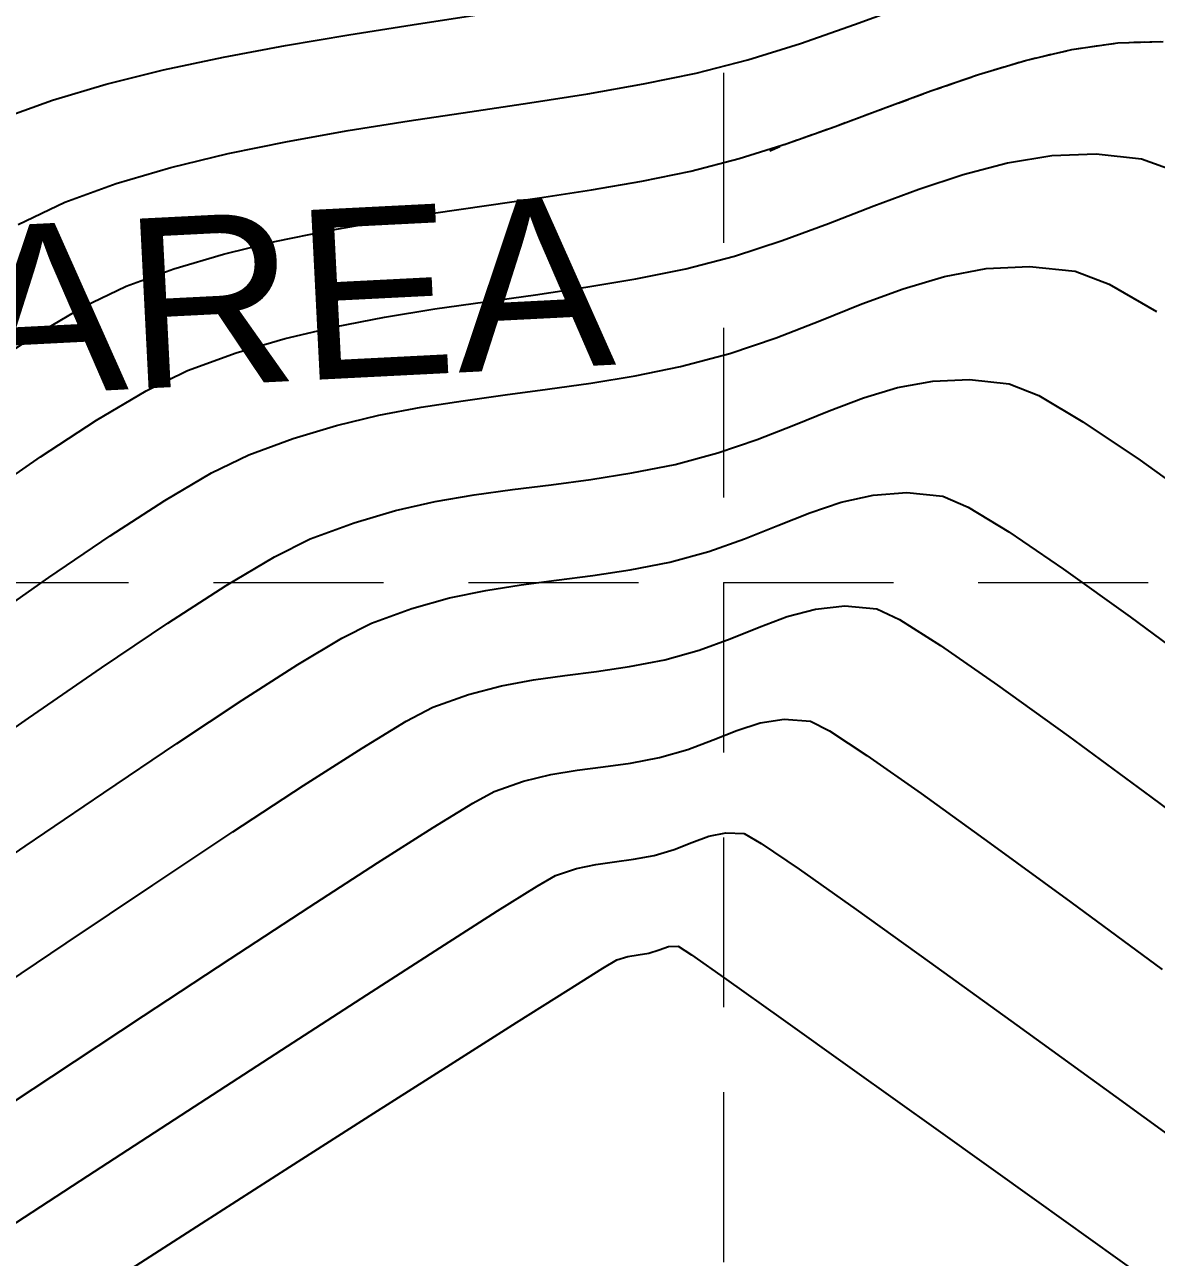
# Model space of a CAD drawing. Header units: inches. Extents: x 2547543 to 2548696, y 7125653 to 7126375.
# Drawn here: x 2548067.14 to 2548093.77, y 7125854.49 to 7125883.51 of the extents above; entities that cross this region are included whole.
import ezdxf

# ---------------------------------------------------------------- set-up
doc = ezdxf.new("R2010")
doc.units = ezdxf.units.IN
doc.header["$MEASUREMENT"] = 0
doc.linetypes.add('DASHED2', pattern=[0.375, 0.25, -0.125])
doc.linetypes.add('HIDDEN', pattern=[0.375, 0.25, -0.125])
for name, color, linetype in [('CONT-MJR', 6, 'Continuous'), ('CONT-MNR', 14, 'Continuous'), ('GRID', 254, 'HIDDEN'), ('V-100YR-LINE', 2, 'DASHED2'), ('V-PROP-SUBD-IDEN-N', 7, 'Continuous')]:
    doc.layers.add(name, color=color, linetype=linetype)
doc.styles.get("Standard").update_dxf_attribs({"font": 'ARIAL.TTF'})

msp = doc.modelspace()

# ---------------------------------------------------------------- linework, layer by layer
at = {"layer": 'CONT-MJR', "color": 35, "extrusion": (0.185812472512548, -0.9825852253411781, 0), "elevation": -6528315.352891834}
msp.add_lwpolyline([(3827791.324488341, 565.0000000000009), (3827792.32770435, 565.0000000000009)], dxfattribs=at)
at = {"layer": 'CONT-MJR', "color": 35}
for points, elevation in [([(2548089.769814152, 7125877.7687948), (2548090.790559363, 7125877.820417576)], 565), ([(2548090.790559363, 7125877.820417576), (2548091.864746542, 7125877.704637045)], 565), ([(2548075.474982742, 7125874.313564702), (2548076.466283707, 7125874.502788262)], 565), ([(2548076.466283707, 7125874.502788262), (2548077.454104051, 7125874.657826746)], 565), ([(2548073.455556145, 7125873.770888448), (2548074.473605456, 7125874.074737589)], 565), ([(2548071.536345971, 7125872.956922214), (2548072.414239109, 7125873.386598799)], 565), ([(2548067.705487655, 7125870.494410559), (2548069.145295182, 7125871.473337089)], 565), ([(2548082.843173497, 7125864.256325126), (2548083.236254388, 7125864.402106101)], 560), ([(2548083.236254388, 7125864.402106101), (2548083.636536499, 7125864.485693234)], 560), ([(2548083.636536499, 7125864.485693234), (2548084.075340926, 7125864.463822011)], 560), ([(2548081.953330975, 7125863.951239733), (2548082.425972726, 7125864.091614831)], 560), ([(2548080.577134515, 7125863.741315603), (2548081.017102701, 7125863.803650368)], 560), ([(2548081.017102701, 7125863.803650368), (2548081.467860021, 7125863.862841289)], 560), ([(2548081.467860021, 7125863.862841289), (2548081.953330975, 7125863.951239733)], 560), ([(2548078.265331762, 7125862.646717153), (2548079.199054644, 7125863.229169403)], 560), ([(2548070.975286094, 7125857.938092232), (2548073.187676062, 7125859.376139862)], 560), ([(2548092.823495625, 7125858.263854648), (2548095.367934962, 7125856.415788596)], 560), ([(2548068.622472567, 7125856.406059491), (2548070.975286094, 7125857.938092232)], 560)]:
    msp.add_lwpolyline(points, dxfattribs=dict(at, elevation=elevation))
at = {"layer": 'CONT-MJR', "color": 35, "extrusion": (-0.3572273407608013, -0.9340174661177202, 0), "elevation": -7565942.318407491}
msp.add_lwpolyline([(-165596.036068433, 565.0000000000009), (-165595.1840686412, 565.0000000000009)], dxfattribs=at)
at = {"layer": 'CONT-MJR', "color": 35, "extrusion": (0.2853741413234519, -0.9584161932396085, 0), "elevation": -6102397.817231072}
msp.add_lwpolyline([(4475669.737474594, 565), (4475670.748712964, 565)], dxfattribs=at)
at = {"layer": 'CONT-MJR', "color": 35, "extrusion": (-0.5009904822823292, -0.8654527928561553, 0), "elevation": -7443680.668520992}
msp.add_lwpolyline([(-1364742.845939447, 565), (-1364741.559554601, 565)], dxfattribs=at)
at = {"layer": 'CONT-MJR', "color": 35, "extrusion": (0.3460229973322387, -0.9382260310379443, 0), "elevation": -5803986.587857523}
msp.add_lwpolyline([(4856398.702108463, 565.0000000000009), (4856399.737116218, 565.0000000000009)], dxfattribs=at)
at = {"layer": 'CONT-MJR', "color": 35, "extrusion": (0.3701922576212633, -0.9289551616721188, 0), "elevation": -5676338.13950291}
msp.add_lwpolyline([(5005001.829074927, 565.0000000000009), (5005002.896292411, 565.0000000000009)], dxfattribs=at)
at = {"layer": 'CONT-MJR', "color": 35, "extrusion": (0.361486146353528, -0.9323774804200688, 0), "elevation": -5722909.079334206}
msp.add_lwpolyline([(4951682.412136584, 565.0000000000009), (4951683.517016497, 565.0000000000009)], dxfattribs=at)
at = {"layer": 'CONT-MJR', "color": 35, "extrusion": (-0.3229934623577321, 0.9464011957273535, 0), "elevation": 5920922.961510544}
msp.add_lwpolyline([(-4713120.780808638, 565.0000000000009), (-4713121.929766497, 565.0000000000009)], dxfattribs=at)
at = {"layer": 'CONT-MJR', "color": 35, "extrusion": (0.257706396233725, -0.9662232730276302, 0), "elevation": -6228529.533145533}
msp.add_lwpolyline([(4298400.367292254, 565), (4298401.570975763, 565)], dxfattribs=at)
at = {"layer": 'CONT-MJR', "color": 35, "extrusion": (0.1974555384938027, -0.9803118434039867, 0), "elevation": -6482447.091601213}
msp.add_lwpolyline([(3904958.008495071, 565), (3904959.099324255, 565)], dxfattribs=at)
at = {"layer": 'CONT-MJR', "color": 35, "extrusion": (0.1411496137187601, -0.9899882759644403, 0), "elevation": -6694872.204257887}
msp.add_lwpolyline([(3528383.270812207, 565), (3528384.298049315, 565)], dxfattribs=at)
at = {"layer": 'CONT-MJR', "color": 35, "extrusion": (0.163636306344483, -0.9865207343213495, 0), "elevation": -6612865.033553249}
msp.add_lwpolyline([(3679786.085368908, 565), (3679787.139431782, 565)], dxfattribs=at)
at = {"layer": 'CONT-MJR', "color": 35, "extrusion": (0.1362362632480943, -0.9906763752993184, 0), "elevation": -6712295.126039217}
msp.add_lwpolyline([(3495122.671970325, 565), (3495123.672231813, 565)], dxfattribs=at)
at = {"layer": 'CONT-MJR', "color": 35, "extrusion": (0.1316811872098391, -0.991292118870622, 0), "elevation": -6728289.528702194}
msp.add_lwpolyline([(3464233.733627318, 565), (3464234.743063578, 565)], dxfattribs=at)
at = {"layer": 'CONT-MJR', "color": 35, "extrusion": (0.2319918480857316, -0.9727177300850267, 0), "elevation": -6340331.54865868}
msp.add_lwpolyline([(4131701.913877674, 565), (4131702.943341059, 565)], dxfattribs=at)
at = {"layer": 'CONT-MJR', "color": 35, "extrusion": (0.3462181722670218, -0.938154026368849, 0), "elevation": -5802977.834970411}
msp.add_lwpolyline([(4857591.254612265, 565.0000000000009), (4857592.364576095, 565.0000000000009)], dxfattribs=at)
at = {"layer": 'CONT-MJR', "color": 35, "extrusion": (0.508233411938501, -0.8612193675187234, 0), "elevation": -4841924.710198834}
msp.add_lwpolyline([(5816054.00342761, 565), (5816055.28286121, 565)], dxfattribs=at)
at = {"layer": 'CONT-MJR', "color": 35, "extrusion": (0.5428656690001451, -0.8398195433669218, 0), "elevation": -4601186.865610032}
msp.add_lwpolyline([(6008309.250651333, 565), (6008310.785716577, 565)], dxfattribs=at)
at = {"layer": 'CONT-MJR', "color": 35, "extrusion": (0.5732479499281894, -0.819381954831279, 0), "elevation": -4378135.107135634}
msp.add_lwpolyline([(6172729.453678363, 565), (6172731.349939554, 565)], dxfattribs=at)
at = {"layer": 'CONT-MJR', "color": 35, "extrusion": (-0.5024374712507742, -0.8646135480566607, 0), "elevation": -7441371.876384685}
msp.add_lwpolyline([(-1377193.308551292, 560), (-1377192.853104696, 560)], dxfattribs=at)
at = {"layer": 'CONT-MJR', "color": 35, "extrusion": (0.3672162602435008, -0.9301355913052557, 0), "elevation": -5692322.511157161}
msp.add_lwpolyline([(4986795.316702923, 560.0000000000009), (4986795.765240505, 560.0000000000009)], dxfattribs=at)
at = {"layer": 'CONT-MJR', "color": 35, "extrusion": (-0.5626011090027845, -0.826728487563382, 0), "elevation": -7324710.109737287}
msp.add_lwpolyline([(-1902445.101863386, 560), (-1902444.017658531, 560)], dxfattribs=at)
at = {"layer": 'CONT-MJR', "color": 35, "extrusion": (0.2110476322568557, -0.9774757781749761, 0), "elevation": -6427592.833107395}
msp.add_lwpolyline([(3994583.251832208, 560), (3994583.71537674, 560)], dxfattribs=at)
at = {"layer": 'CONT-MJR', "color": 35, "extrusion": (0.4964025369657019, -0.8680924612586006, 0), "elevation": -4921035.170401567}
msp.add_lwpolyline([(5749264.92841949, 560), (5749265.429302651, 560)], dxfattribs=at)
at = {"layer": 'CONT-MJR', "color": 35, "extrusion": (-0.3202061306245879, 0.9473478948677879, 0), "elevation": 5934761.044733641}
msp.add_lwpolyline([(-4695663.048688212, 560), (-4695663.566094144, 560)], dxfattribs=at)
at = {"layer": 'CONT-MJR', "color": 35, "extrusion": (-0.5766183809006239, -0.8170136123759157, 0), "elevation": -7291200.43940406}
msp.add_lwpolyline([(-2027083.516889814, 560), (-2027081.875234644, 560)], dxfattribs=at)
at = {"layer": 'CONT-MJR', "color": 35, "extrusion": (-0.5378668953803327, 0.8430297757813318, 0), "elevation": 4636787.443550432}
msp.add_lwpolyline([(-5980869.853053673, 560.0000000000009), (-5980871.467392357, 560.0000000000009)], dxfattribs=at)
at = {"layer": 'CONT-MJR', "color": 35, "extrusion": (-0.5825070781063015, -0.8128256294901504, 0), "elevation": -7276362.359530294}
msp.add_lwpolyline([(-2079715.266396217, 560), (-2079713.139839207, 560)], dxfattribs=at)
at = {"layer": 'CONT-MJR', "color": 35, "extrusion": (0.5417095063400279, -0.8405657682423449, 0), "elevation": -4609437.998167651}
msp.add_lwpolyline([(6001971.24489967, 560), (6001973.286918342, 560)], dxfattribs=at)
at = {"layer": 'CONT-MJR', "color": 35, "extrusion": (-0.5854695367650031, -0.8106944069871044, 0), "elevation": -7268724.169924608}
msp.add_lwpolyline([(-2106253.753174809, 560.0000000000009), (-2106251.214438533, 560.0000000000009)], dxfattribs=at)
at = {"layer": 'CONT-MJR', "color": 35, "extrusion": (-0.543785042180493, 0.8392245396202136, 0), "elevation": 4594591.968499947}
msp.add_lwpolyline([(-6013341.289272528, 560), (-6013343.672745639, 560)], dxfattribs=at)
at = {"layer": 'CONT-MJR', "color": 35, "extrusion": (0.5869975814466357, 0.809588685306187, 0), "elevation": 7264738.548205772}
msp.add_lwpolyline([(2119957.325745731, 560), (2119954.447602248, 560)], dxfattribs=at)
at = {"layer": 'CONT-MJR', "color": 35, "extrusion": (-0.5459733733864944, 0.8378025277790535, 0), "elevation": 4578882.888155578}
msp.add_lwpolyline([(-6025303.302799337, 560.0000000000009), (-6025306.19314607, 560.0000000000009)], dxfattribs=at)
at = {"layer": 'CONT-MNR', "color": 35}
for points, elevation in [([(2548076.255310562, 7125883.509479439), (2548077.731411607, 7125883.736757056)], 569), ([(2548074.76353615, 7125883.272447048), (2548076.255310562, 7125883.509479439)], 569), ([(2548084.156231888, 7125882.678673584), (2548085.401095049, 7125883.069468698)], 568), ([(2548090.692996059, 7125882.669994066), (2548091.788286972, 7125882.926803889)], 567), ([(2548092.869465048, 7125883.083414674), (2548093.934286812, 7125883.116057402)], 567), ([(2548070.400384749, 7125882.443576255), (2548071.81545204, 7125882.745419953)], 569), ([(2548082.94295506, 7125882.365079742), (2548084.156231888, 7125882.678673584)], 568), ([(2548069.052128904, 7125882.108279791), (2548070.400384749, 7125882.443576255)], 569), ([(2548081.705557455, 7125882.113576665), (2548082.94295506, 7125882.365079742)], 568), ([(2548080.393798263, 7125881.885046759), (2548081.705557455, 7125882.113576665)], 568), ([(2548079.024894259, 7125881.670216098), (2548080.393798263, 7125881.885046759)], 568), ([(2548085.083370525, 7125880.714875006), (2548086.215573514, 7125881.116144752)], 567), ([(2548073.322165635, 7125880.762407415), (2548074.747481132, 7125881.015180344)], 568), ([(2548071.925789203, 7125880.476964105), (2548073.322165635, 7125880.762407415)], 568), ([(2548090.26726347, 7125880.255899945), (2548091.310279984, 7125880.426869649)], 566), ([(2548093.422627666, 7125880.352800052), (2548094.231536988, 7125880.058411222)], 566), ([(2548088.179891402, 7125879.636447518), (2548089.225644189, 7125879.983192835)], 566), ([(2548068.082462051, 7125879.331872635), (2548069.288720636, 7125879.77097064)], 568), ([(2548078.01014708, 7125879.253899734), (2548079.25272019, 7125879.43455249)], 567), ([(2548086.053862359, 7125878.831639051), (2548087.124474372, 7125879.24336319)], 566), ([(2548074.253030367, 7125878.6563535), (2548075.500888592, 7125878.874973595)], 567), ([(2548073.022237592, 7125878.404730917), (2548074.253030367, 7125878.6563535)], 567), ([(2548081.523904918, 7125877.525564657), (2548082.695549039, 7125877.76161974)], 566), ([(2548077.975919558, 7125876.98796047), (2548079.161433476, 7125877.153311912)], 566), ([(2548073.267332249, 7125876.124926793), (2548074.43414542, 7125876.40008318)], 566), ([(2548069.993557501, 7125874.892557462), (2548070.970313423, 7125875.368356745)], 566), ([(2548087.684812306, 7125874.964604497), (2548088.51214572, 7125875.119433444)], 564), ([(2548088.51214572, 7125875.119433444), (2548089.379533589, 7125875.159214561)], 564), ([(2548089.379533589, 7125875.159214561), (2548090.306865419, 7125875.056474037)], 564), ([(2548090.306865419, 7125875.056474037), (2548091.004232845, 7125874.776885478)], 564), ([(2548068.829420886, 7125874.202006447), (2548069.993557501, 7125874.892557462)], 566), ([(2548086.070750816, 7125874.419698354), (2548086.87764384, 7125874.72220153)], 564), ([(2548086.87764384, 7125874.72220153), (2548087.684812306, 7125874.964604497)], 564), ([(2548091.004232845, 7125874.776885478), (2548092.04648215, 7125874.161531161)], 564), ([(2548067.510984442, 7125873.336710092), (2548068.829420886, 7125874.202006447)], 566), ([(2548092.04648215, 7125874.161531161), (2548093.389787306, 7125873.254628096)], 564), ([(2548082.448143017, 7125873.158159737), (2548083.452829335, 7125873.426325657)], 564), ([(2548093.389787306, 7125873.254628096), (2548094.990322288, 7125872.100393288)], 564), ([(2548078.618463181, 7125872.565496276), (2548079.528518811, 7125872.680019308)], 564), ([(2548080.460022311, 7125872.803275065), (2548081.428166206, 7125872.955807293)], 564), ([(2548076.801925444, 7125872.280473398), (2548077.7146629, 7125872.439162222)], 564), ([(2548087.899902743, 7125872.494147911), (2548088.748984295, 7125872.408311032)], 563), ([(2548088.748984295, 7125872.408311032), (2548089.342046357, 7125872.154228684)], 563), ([(2548085.616747334, 7125872.01613047), (2548086.356935379, 7125872.266078487)], 563), ([(2548089.342046357, 7125872.154228684), (2548090.30381711, 7125871.568986492)], 563), ([(2548073.858164796, 7125871.404840855), (2548074.888868914, 7125871.783856463)], 564), ([(2548083.243552345, 7125871.106382933), (2548084.083206933, 7125871.404303549)], 563), ([(2548071.882441167, 7125870.30912232), (2548073.014633135, 7125870.98458143)], 564), ([(2548082.324440007, 7125870.856429737), (2548083.243552345, 7125871.106382933)], 563), ([(2548091.590204159, 7125870.693491311), (2548093.157115113, 7125869.568649994)], 563), ([(2548079.657254573, 7125870.430504349), (2548080.506441352, 7125870.539531481)], 563), ([(2548085.748925581, 7125869.751772908), (2548086.441535086, 7125869.826643739)], 562), ([(2548075.302090482, 7125869.42308291), (2548076.246633632, 7125869.765914113)], 563), ([(2548084.427208624, 7125869.326249225), (2548085.086431234, 7125869.572614933)], 562), ([(2548087.191103172, 7125869.760148024), (2548087.728364456, 7125869.506756425)], 562), ([(2548093.157115113, 7125869.568649994), (2548094.960457579, 7125868.235369396)], 563), ([(2548068.942010673, 7125868.36534111), (2548070.509072483, 7125869.421647542)], 564), ([(2548073.567269314, 7125868.44717411), (2548074.599306847, 7125869.066157506)], 563), ([(2548082.200736997, 7125868.554699736), (2548083.011204927, 7125868.780212221)], 562), ([(2548081.374453263, 7125868.395872111), (2548082.200736997, 7125868.554699736)], 562), ([(2548078.362806297, 7125867.944651246), (2548079.112703334, 7125868.085295822)], 562), ([(2548076.746016168, 7125867.441324964), (2548077.580745324, 7125867.739236428)], 562), ([(2548076.116716231, 7125867.110836321), (2548076.746016168, 7125867.441324964)], 562), ([(2548083.899430017, 7125866.894900696), (2548084.446704253, 7125867.070412692)], 561), ([(2548084.446704253, 7125867.070412692), (2548085.014509598, 7125867.156760476)], 561), ([(2548085.014509598, 7125867.156760476), (2548085.633222049, 7125867.111985018)], 561), ([(2548086.07705362, 7125866.882656771), (2548086.96197822, 7125866.300570909)], 561), ([(2548080.755860871, 7125866.03660412), (2548081.39392747, 7125866.12465369)], 561), ([(2548078.87987468, 7125865.700302473), (2548079.522037065, 7125865.855803691)], 561), ([(2548076.747742385, 7125864.610306752), (2548077.683835762, 7125865.184968106)], 561), ([(2548088.237995628, 7125865.406795668), (2548089.855105625, 7125864.242399281)], 561), ([(2548065.225915845, 7125862.847182427), (2548067.150947439, 7125864.165400707)], 563), ([(2548089.855105625, 7125864.242399281), (2548091.763307991, 7125862.848449985)], 561), ([(2548073.831958076, 7125862.733459723), (2548075.443252798, 7125863.778748709)], 561), ([(2548068.116297113, 7125861.888224231), (2548070.155291668, 7125863.253562105)], 562), ([(2548081.574088912, 7125861.607660663), (2548081.829627965, 7125861.649509732)], 559), ([(2548081.829627965, 7125861.649509732), (2548082.074355669, 7125861.730593347)], 559), ([(2548082.074355669, 7125861.730593347), (2548082.287965551, 7125861.807618156)], 559), ([(2548082.287965551, 7125861.807618156), (2548082.517459802, 7125861.815659004)], 559), ([(2548082.517459802, 7125861.815659004), (2548082.830089869, 7125861.608858631)], 559), ([(2548069.935317529, 7125860.174351921), (2548071.975449295, 7125861.517605545)], 561), ([(2548081.335444813, 7125861.572690552), (2548081.574088912, 7125861.607660663)], 559), ([(2548078.71074922, 7125860.015988543), (2548079.933806751, 7125860.788897144)], 559), ([(2548083.654725616, 7125861.030291928), (2548084.935382092, 7125860.121068732)], 559), ([(2548067.773153855, 7125858.746864602), (2548069.935317529, 7125860.174351921)], 561), ([(2548084.935382092, 7125860.121068732), (2548086.616074346, 7125858.922298884)], 559), ([(2548088.640817422, 7125857.475092223), (2548090.953626371, 7125855.820558593)], 559), ([(2548071.301318508, 7125855.287719624), (2548073.374979585, 7125856.615946926)], 559), ([(2548069.210352406, 7125853.944831527), (2548071.301318508, 7125855.287719624)], 559)]:
    msp.add_lwpolyline(points, dxfattribs=dict(at, elevation=elevation))
at = {"layer": 'CONT-MNR', "color": 35, "extrusion": (0.3412084796928948, -0.9399876453367157, 0), "elevation": -5828813.683899398}
msp.add_lwpolyline([(4826581.866827076, 568.0000000000005), (4826583.229593767, 568.0000000000005)], dxfattribs=at)
at = {"layer": 'CONT-MNR', "color": 35, "extrusion": (-0.3287956097676394, 0.9444011049323938, 0), "elevation": 5891892.55123221}
msp.add_lwpolyline([(-4749373.737215125, 568.0000000000009), (-4749375.079263714, 568.0000000000009)], dxfattribs=at)
at = {"layer": 'CONT-MNR', "color": 35, "extrusion": (0.1675640093334506, -0.9858611985346108, 0), "elevation": -6598166.200132882}
msp.add_lwpolyline([(3706088.103358934, 569), (3706089.61150894, 569)], dxfattribs=at)
at = {"layer": 'CONT-MNR', "color": 35, "extrusion": (0.1845027176197418, -0.9828320035443137, 0), "elevation": -6533419.441061777}
msp.add_lwpolyline([(3819071.259525133, 569), (3819072.746307745, 569)], dxfattribs=at)
at = {"layer": 'CONT-MNR', "color": 35, "extrusion": (0.1433558344368367, -0.9896712104193587, 0), "elevation": -6686997.356945119}
msp.add_lwpolyline([(3543309.977444776, 567.0000000000009), (3543311.069906661, 567.0000000000009)], dxfattribs=at)
at = {"layer": 'CONT-MNR', "color": 35, "extrusion": (0.2882140493706758, -0.9575660090799786, 0), "elevation": -6089107.492686279}
msp.add_lwpolyline([(4493743.379101934, 567.0000000000005), (4493744.535325387, 567.0000000000005)], dxfattribs=at)
at = {"layer": 'CONT-MNR', "color": 35, "extrusion": (0.326597363729496, -0.9451635636253353, 0), "elevation": -5902925.002100901}
msp.add_lwpolyline([(4735654.637235872, 567), (4735655.818815662, 567)], dxfattribs=at)
at = {"layer": 'CONT-MNR', "color": 35, "extrusion": (0.2848545864271745, -0.9585707405253946, 0), "elevation": -6104832.933398358}
msp.add_lwpolyline([(4472343.323776132, 569), (4472344.639091887, 569)], dxfattribs=at)
at = {"layer": 'CONT-MNR', "color": 35, "extrusion": (0.3423092826867338, -0.9395873322828984, 0), "elevation": -5823160.950363331}
msp.add_lwpolyline([(4833386.456361119, 569), (4833387.683250099, 569)], dxfattribs=at)
at = {"layer": 'CONT-MNR', "color": 35, "extrusion": (0.3461649104150728, -0.938173680507679, 0), "elevation": -5803256.080077113}
msp.add_lwpolyline([(4857278.626160901, 567), (4857279.824413, 567)], dxfattribs=at)
at = {"layer": 'CONT-MNR', "color": 35, "extrusion": (0.1486933989607373, -0.9888833465609091, 0), "elevation": -6667783.183625938}
msp.add_lwpolyline([(3579321.607482943, 568.0000000000009), (3579323.055119113, 568.0000000000009)], dxfattribs=at)
at = {"layer": 'CONT-MNR', "color": 35, "extrusion": (0.1477091403289572, -0.9890308437370801, 0), "elevation": -6671342.198407045}
msp.add_lwpolyline([(3572685.179036286, 568), (3572686.603493419, 568)], dxfattribs=at)
at = {"layer": 'CONT-MNR', "color": 35, "extrusion": (-0.3485210752085813, 0.937300944273212, 0), "elevation": 5791033.351365279}
msp.add_lwpolyline([(-4871843.364353906, 567.0000000000005), (-4871844.569204416, 567.0000000000005)], dxfattribs=at)
at = {"layer": 'CONT-MNR', "color": 35, "extrusion": (0.1576222631751522, -0.9874994795702644, 0), "elevation": -6635170.485532786}
msp.add_lwpolyline([(3639419.979773328, 568), (3639421.435002233, 568)], dxfattribs=at)
at = {"layer": 'CONT-MNR', "color": 35, "extrusion": (0.3019813918904117, -0.9533138197634238, 0), "elevation": -6023726.283344585}
msp.add_lwpolyline([(4581006.912299411, 567), (4581008.100633152, 567)], dxfattribs=at)
at = {"layer": 'CONT-MNR', "color": 35, "extrusion": (0.2356417739807244, -0.9718399839249348, 0), "elevation": -6324783.379360357}
msp.add_lwpolyline([(4155471.906820435, 568.0000000000009), (4155473.296164991, 568.0000000000009)], dxfattribs=at)
at = {"layer": 'CONT-MNR', "color": 35, "extrusion": (0.2504649940791482, -0.9681256564831511, 0), "elevation": -6260541.766113522}
msp.add_lwpolyline([(4251647.86003744, 567), (4251649.028546395, 567)], dxfattribs=at)
at = {"layer": 'CONT-MNR', "color": 35, "extrusion": (0.2532742692968961, -0.9673945133771037, 0), "elevation": -6248171.761996149}
msp.add_lwpolyline([(4269809.582324043, 566), (4269810.659050514, 566)], dxfattribs=at)
at = {"layer": 'CONT-MNR', "color": 35, "extrusion": (0.03952651279982673, -0.9992185220390409, 0), "elevation": -7019594.544572716}
msp.add_lwpolyline([(2827761.236981187, 566.0000000000009), (2827762.287746823, 566.0000000000009)], dxfattribs=at)
at = {"layer": 'CONT-MNR', "color": 35, "extrusion": (-0.108173940810365, -0.9941319824497931, 0), "elevation": -7359702.86890775}
msp.add_lwpolyline([(1762305.537524389, 566), (1762306.606198583, 566)], dxfattribs=at)
at = {"layer": 'CONT-MNR', "color": 35, "extrusion": (-0.2822494492197089, 0.9593410490618918, 0), "elevation": 6116957.821656832}
msp.add_lwpolyline([(-4455743.105085973, 568), (-4455744.446473351, 568)], dxfattribs=at)
at = {"layer": 'CONT-MNR', "color": 35, "extrusion": (0.1991666268219814, -0.9799656395814874, 0), "elevation": -6475624.553888024}
msp.add_lwpolyline([(3916269.928901524, 567), (3916271.105030309, 567)], dxfattribs=at)
at = {"layer": 'CONT-MNR', "color": 35, "extrusion": (0.1704639172941905, -0.9853639190170906, 0), "elevation": -6587228.892362042}
msp.add_lwpolyline([(3725491.917211426, 567.0000000000009), (3725493.126898314, 567.0000000000009)], dxfattribs=at)
at = {"layer": 'CONT-MNR', "color": 35, "extrusion": (0.1523306330506558, -0.9883295898810208, 0), "elevation": -6654566.97346276}
msp.add_lwpolyline([(3603831.848133314, 567.0000000000009), (3603833.084547019, 567.0000000000009)], dxfattribs=at)
at = {"layer": 'CONT-MNR', "color": 35, "extrusion": (0.3490230588576457, -0.937114136263909, 0), "elevation": -5788421.009845389}
msp.add_lwpolyline([(4874944.635345817, 566.0000000000005), (4874945.76158753, 566.0000000000005)], dxfattribs=at)
at = {"layer": 'CONT-MNR', "color": 35, "extrusion": (-0.4318205809126708, 0.901959525644163, 0), "elevation": 5326946.502399592}
msp.add_lwpolyline([(-5375354.41383167, 568), (-5375355.631569341, 568)], dxfattribs=at)
at = {"layer": 'CONT-MNR', "color": 35, "extrusion": (0.154083033875145, -0.9880579024894396, 0), "elevation": -6648165.730880374}
msp.add_lwpolyline([(3615623.170875448, 567), (3615624.441560184, 567)], dxfattribs=at)
at = {"layer": 'CONT-MNR', "color": 35, "extrusion": (0.1445363116665775, -0.9894994970235316, 0), "elevation": -6682764.140158835}
msp.add_lwpolyline([(3551268.947104222, 567), (3551270.214157308, 567)], dxfattribs=at)
at = {"layer": 'CONT-MNR', "color": 35, "extrusion": (-0.3461541389032412, 0.9381776548821422, 0), "elevation": 5803309.757415341}
msp.add_lwpolyline([(-4857208.686092587, 566.0000000000005), (-4857209.849345332, 566.0000000000005)], dxfattribs=at)
at = {"layer": 'CONT-MNR', "color": 35, "extrusion": (-0.2377655863984187, 0.9713225653327613, 0), "elevation": 6315682.41601425}
msp.add_lwpolyline([(-4169288.242249656, 567.0000000000009), (-4169289.482119696, 567.0000000000009)], dxfattribs=at)
at = {"layer": 'CONT-MNR', "color": 35, "extrusion": (0.3111527895036478, -0.9503599010817422, 0), "elevation": -5979305.374898701}
msp.add_lwpolyline([(4638833.547802569, 566.0000000000009), (4638834.723772003, 566.0000000000009)], dxfattribs=at)
at = {"layer": 'CONT-MNR', "color": 35, "extrusion": (0.2855574100854669, -0.9583616047950172, 0), "elevation": -6101547.191970486}
msp.add_lwpolyline([(4476820.2750294, 567.0000000000009), (4476821.494215497, 567.0000000000009)], dxfattribs=at)
at = {"layer": 'CONT-MNR', "color": 35, "extrusion": (0.2536900919142278, -0.9672855510471303, 0), "elevation": -6246335.264103957}
msp.add_lwpolyline([(4272488.158592673, 566.0000000000005), (4272489.346847154, 566.0000000000005)], dxfattribs=at)
at = {"layer": 'CONT-MNR', "color": 35, "extrusion": (0.344152478709867, -0.9389137720780618, 0), "elevation": -5813659.938730391}
msp.add_lwpolyline([(4844805.923562339, 567), (4844807.119747758, 567)], dxfattribs=at)
at = {"layer": 'CONT-MNR', "color": 35, "extrusion": (-0.4329005464185989, 0.9014416880256196, 0), "elevation": 5320502.216865085}
msp.add_lwpolyline([(-5381731.189456254, 567), (-5381732.29365017, 567)], dxfattribs=at)
at = {"layer": 'CONT-MNR', "color": 35, "extrusion": (0.1457323701614204, -0.9893240501914098, 0), "elevation": -6678464.030926354}
msp.add_lwpolyline([(3559346.96322896, 566.0000000000009), (3559348.159548157, 566.0000000000009)], dxfattribs=at)
at = {"layer": 'CONT-MNR', "color": 35, "extrusion": (0.1655570488007901, -0.9862002147598494, 0), "elevation": -6605689.088862735}
msp.add_lwpolyline([(3692656.60392836, 566.0000000000009), (3692657.799348997, 566.0000000000009)], dxfattribs=at)
at = {"layer": 'CONT-MNR', "color": 35, "extrusion": (0.5067878924256604, -0.8620707813693477, 0), "elevation": -4851679.962487937}
msp.add_lwpolyline([(5807922.257468896, 567.0000000000009), (5807923.551220835, 567.0000000000009)], dxfattribs=at)
at = {"layer": 'CONT-MNR', "color": 35, "extrusion": (0.1596716333839459, -0.9871701826394996, 0), "elevation": -6627597.535705317}
msp.add_lwpolyline([(3653184.625080281, 566.0000000000009), (3653185.821912364, 566.0000000000009)], dxfattribs=at)
at = {"layer": 'CONT-MNR', "color": 35, "extrusion": (0.1427939363708434, -0.9897524396209992, 0), "elevation": -6689004.048911611}
msp.add_lwpolyline([(3539497.221125159, 566.0000000000009), (3539498.418216205, 566.0000000000009)], dxfattribs=at)
at = {"layer": 'CONT-MNR', "color": 35, "extrusion": (0.1886759776748173, -0.9820393960775974, 0), "elevation": -6517130.9214107}
msp.add_lwpolyline([(3846791.175044537, 566.0000000000009), (3846792.372016282, 566.0000000000009)], dxfattribs=at)
at = {"layer": 'CONT-MNR', "color": 35, "extrusion": (0.5500730373654199, -0.8351165508859115, 0), "elevation": -4549313.985147761}
msp.add_lwpolyline([(6047684.19153889, 567.0000000000005), (6047685.645910217, 567.0000000000005)], dxfattribs=at)
at = {"layer": 'CONT-MNR', "color": 35, "extrusion": (0.2815533077164289, -0.9595455877205303, 0), "elevation": -6120184.537595373}
msp.add_lwpolyline([(4451305.249996044, 566), (4451306.454207962, 566)], dxfattribs=at)
at = {"layer": 'CONT-MNR', "color": 35, "extrusion": (0.3435017018814879, -0.9391520541448661, 0), "elevation": -5817013.774955068}
msp.add_lwpolyline([(4840776.402302671, 566), (4840777.617784859, 566)], dxfattribs=at)
at = {"layer": 'CONT-MNR', "color": 35, "extrusion": (0.375762056993092, -0.9267161790560906, 0), "elevation": -5646189.051315626}
msp.add_lwpolyline([(5038984.925346084, 564.0000000000005), (5038985.817212553, 564.0000000000005)], dxfattribs=at)
at = {"layer": 'CONT-MNR', "color": 35, "extrusion": (-0.3657116734998023, 0.930728194407999, 0), "elevation": 5700387.401416922}
msp.add_lwpolyline([(-4977589.184723452, 564), (-4977590.115189148, 564)], dxfattribs=at)
at = {"layer": 'CONT-MNR', "color": 35, "extrusion": (0.3249457916662385, -0.9457326432340175, 0), "elevation": -5911182.116018741}
msp.add_lwpolyline([(4725328.280855951, 564.0000000000005), (4725329.259360544, 564.0000000000005)], dxfattribs=at)
at = {"layer": 'CONT-MNR', "color": 35, "extrusion": (0.5705014952951041, -0.8212965626776056, 0), "elevation": -4398778.952386501}
msp.add_lwpolyline([(6158038.729212952, 566.0000000000005), (6158040.482118623, 566.0000000000005)], dxfattribs=at)
at = {"layer": 'CONT-MNR', "color": 35, "extrusion": (0.1945967187943497, -0.9808833350783736, 0), "elevation": -6493801.745095082}
msp.add_lwpolyline([(3886042.105056426, 564), (3886043.144911805, 564)], dxfattribs=at)
at = {"layer": 'CONT-MNR', "color": 35, "extrusion": (0.1311758020198581, -0.9913591220967543, 0), "elevation": -6730052.508473354}
msp.add_lwpolyline([(3460803.948318049, 564.0000000000009), (3460804.887940715, 564.0000000000009)], dxfattribs=at)
at = {"layer": 'CONT-MNR', "color": 35, "extrusion": (0.1384350627402648, -0.9903715128193555, 0), "elevation": -6704517.769434411}
msp.add_lwpolyline([(3510014.179246528, 564), (3510015.091833642, 564)], dxfattribs=at)
at = {"layer": 'CONT-MNR', "color": 35, "extrusion": (0.2201265893954697, -0.9754713141046837, 0), "elevation": -6390182.424296392}
msp.add_lwpolyline([(4054179.105451595, 563.0000000000009), (4054179.877729316, 563.0000000000009)], dxfattribs=at)
at = {"layer": 'CONT-MNR', "color": 35, "extrusion": (0.07334317875357335, -0.9973067623005079, 0), "elevation": -6919795.959382519}
msp.add_lwpolyline([(3063858.641857557, 563.0000000000009), (3063859.433622568, 563.0000000000009)], dxfattribs=at)
at = {"layer": 'CONT-MNR', "color": 35, "extrusion": (0.2202972174536433, -0.9754327941904467, 0), "elevation": -6389475.280264067}
msp.add_lwpolyline([(4055286.549569282, 564.0000000000009), (4055287.51003233, 564.0000000000009)], dxfattribs=at)
at = {"layer": 'CONT-MNR', "color": 35, "extrusion": (0.2802788356954455, -0.9599186289791473, 0), "elevation": -6126085.609923709}
msp.add_lwpolyline([(4443175.60075356, 564.0000000000009), (4443176.61770369, 564.0000000000009)], dxfattribs=at)
at = {"layer": 'CONT-MNR', "color": 35, "extrusion": (0.3690837775237391, -0.9293961293059096, 0), "elevation": -5682300.804837947}
msp.add_lwpolyline([(4998223.864026507, 563), (4998224.671209171, 563)], dxfattribs=at)
at = {"layer": 'CONT-MNR', "color": 35, "extrusion": (0.3719725782965982, -0.9282437185326821, 0), "elevation": -5666727.963969425}
msp.add_lwpolyline([(5015871.803398736, 563), (5015872.647302058, 563)], dxfattribs=at)
at = {"layer": 'CONT-MNR', "color": 35, "extrusion": (0.5626404386677193, 0.8267017217689804, 0), "elevation": 7324628.941490384}
msp.add_lwpolyline([(1902792.864075941, 563.0000000000009), (1902791.308028559, 563.0000000000009)], dxfattribs=at)
at = {"layer": 'CONT-MNR', "color": 35, "extrusion": (0.445934389095995, -0.8950656515706441, 0), "elevation": -5241848.97267031}
msp.add_lwpolyline([(5458363.55737838, 564.0000000000005), (5458364.499802725, 564.0000000000005)], dxfattribs=at)
at = {"layer": 'CONT-MNR', "color": 35, "extrusion": (0.1500144401062014, -0.9886838057537014, 0), "elevation": -6662983.933812842}
msp.add_lwpolyline([(3588229.411732346, 563.0000000000005), (3588230.305008007, 563.0000000000005)], dxfattribs=at)
at = {"layer": 'CONT-MNR', "color": 35, "extrusion": (0.1920037179488149, -0.9813941982169204, 0), "elevation": -6504047.035811041}
msp.add_lwpolyline([(3868865.955287611, 563), (3868866.907842124, 563)], dxfattribs=at)
at = {"layer": 'CONT-MNR', "color": 35, "extrusion": (0.1285486448075124, -0.9917032045517208, 0), "elevation": -6739196.35434985}
msp.add_lwpolyline([(3442958.908609266, 563.0000000000009), (3442959.74846767, 563.0000000000009)], dxfattribs=at)
at = {"layer": 'CONT-MNR', "color": 35, "extrusion": (0.5427444295747585, -0.8398979010365308, 0), "elevation": -4602051.69533936}
msp.add_lwpolyline([(6007645.006739373, 564.0000000000009), (6007646.641900842, 564.0000000000009)], dxfattribs=at)
at = {"layer": 'CONT-MNR', "color": 35, "extrusion": (0.2037240224094755, -0.9790283564296306, 0), "elevation": -6457324.28438766}
msp.add_lwpolyline([(3946350.673687837, 563.0000000000009), (3946351.545316244, 563.0000000000009)], dxfattribs=at)
at = {"layer": 'CONT-MNR', "color": 35, "extrusion": (0.1549027539547966, -0.98792972261048, 0), "elevation": -6645154.663918936}
msp.add_lwpolyline([(3621138.89895968, 563.0000000000009), (3621139.743430327, 563.0000000000009)], dxfattribs=at)
at = {"layer": 'CONT-MNR', "color": 35, "extrusion": (0.2686423039318664, -0.9632400077541312, 0), "elevation": -6179401.77508432}
msp.add_lwpolyline([(4368719.054999094, 563), (4368719.979072103, 563)], dxfattribs=at)
at = {"layer": 'CONT-MNR', "color": 35, "extrusion": (-0.08836501372245566, -0.99608816093247, 0), "elevation": -7323156.264037991}
msp.add_lwpolyline([(1908441.152429839, 562), (1908441.904941629, 562)], dxfattribs=at)
at = {"layer": 'CONT-MNR', "color": 35, "extrusion": (0.261052211952401, -0.9653246824953553, 0), "elevation": -6213594.534632028}
msp.add_lwpolyline([(4319953.441045821, 562.0000000000005), (4319954.127337551, 562.0000000000005)], dxfattribs=at)
at = {"layer": 'CONT-MNR', "color": 35, "extrusion": (0.5367380444813586, 0.843748938729008, 0), "elevation": 7380100.458336422}
msp.add_lwpolyline([(1674778.94768987, 562.0000000000009), (1674777.803478533, 562.0000000000009)], dxfattribs=at)
at = {"layer": 'CONT-MNR', "color": 35, "extrusion": (0.4528210208245968, -0.8916014373582908, 0), "elevation": -5199613.360617661}
msp.add_lwpolyline([(5498610.280037994, 563), (5498611.068264219, 563)], dxfattribs=at)
at = {"layer": 'CONT-MNR', "color": 35, "extrusion": (0.3753384605643871, -0.9268878249395426, 0), "elevation": -5648487.434313975}
msp.add_lwpolyline([(5036400.518942527, 562.0000000000009), (5036401.255595092, 562.0000000000009)], dxfattribs=at)
at = {"layer": 'CONT-MNR', "color": 35, "extrusion": (-0.3450438622872609, 0.9385865613239357, 0), "elevation": 5809044.271250275}
msp.add_lwpolyline([(-4850333.757531411, 562.0000000000005), (-4850334.538716048, 562.0000000000005)], dxfattribs=at)
at = {"layer": 'CONT-MNR', "color": 35, "extrusion": (-0.5696552264192235, -0.8218837649042979, 0), "elevation": -7308167.995474658}
msp.add_lwpolyline([(-1965055.728492633, 562), (-1965054.095392074, 562)], dxfattribs=at)
at = {"layer": 'CONT-MNR', "color": 35, "extrusion": (0.5678591537454212, -0.8231257385767584, 0), "elevation": -4418541.388126991}
msp.add_lwpolyline([(6143868.628059732, 564.0000000000005), (6143870.709480908, 564.0000000000005)], dxfattribs=at)
at = {"layer": 'CONT-MNR', "color": 35, "extrusion": (0.5396082782133601, -0.8419162108450062, 0), "elevation": -4624422.571629646}
msp.add_lwpolyline([(5990440.489015359, 563), (5990442.04626423, 563)], dxfattribs=at)
at = {"layer": 'CONT-MNR', "color": 35, "extrusion": (0.1436363883776134, -0.9896305310234903, 0), "elevation": -6685979.718691692}
msp.add_lwpolyline([(3545192.339562269, 562), (3545193.124128495, 562)], dxfattribs=at)
at = {"layer": 'CONT-MNR', "color": 35, "extrusion": (0.1389734673541644, -0.9902961048956826, 0), "elevation": -6702604.019483806}
msp.add_lwpolyline([(3513659.415998099, 562.0000000000005), (3513660.161469419, 562.0000000000005)], dxfattribs=at)
at = {"layer": 'CONT-MNR', "color": 35, "extrusion": (0.1252089285631584, -0.9921303967765861, 0), "elevation": -6750748.085597943}
msp.add_lwpolyline([(3420249.79454623, 562.0000000000009), (3420250.547553998, 562.0000000000009)], dxfattribs=at)
at = {"layer": 'CONT-MNR', "color": 35, "extrusion": (0.254041376207873, -0.9671933514941105, 0), "elevation": -6244774.765718872}
msp.add_lwpolyline([(4274748.942338981, 562), (4274749.750927018, 562)], dxfattribs=at)
at = {"layer": 'CONT-MNR', "color": 35, "extrusion": (-0.5846829953343499, -0.8112618535139272, 0), "elevation": -7270769.765635618}
msp.add_lwpolyline([(-2099205.579026566, 562), (-2099203.523418395, 562)], dxfattribs=at)
at = {"layer": 'CONT-MNR', "color": 35, "extrusion": (-0.5525605681447802, 0.8334727461240217, 0), "elevation": 4531252.189256175}
msp.add_lwpolyline([(-6061220.386511534, 563), (-6061222.234070737, 563)], dxfattribs=at)
at = {"layer": 'CONT-MNR', "color": 35, "extrusion": (0.5722526843723272, -0.8200773531982611, 0), "elevation": -4385623.987387153}
msp.add_lwpolyline([(6167406.643345336, 564), (6167408.852889689, 564)], dxfattribs=at)
at = {"layer": 'CONT-MNR', "color": 35, "extrusion": (0.5198559039827381, -0.8542539663907275, 0), "elevation": -4762667.830332819}
msp.add_lwpolyline([(5881127.004939782, 562), (5881128.217934999, 562)], dxfattribs=at)
at = {"layer": 'CONT-MNR', "color": 35, "extrusion": (0.3712032066839535, -0.9285516568008213, 0), "elevation": -5670878.597033991}
msp.add_lwpolyline([(5011171.568286188, 561), (5011172.168273405, 561)], dxfattribs=at)
at = {"layer": 'CONT-MNR', "color": 35, "extrusion": (-0.4590441749248337, -0.8884134428674404, 0), "elevation": -7500400.001514714}
msp.add_lwpolyline([(-1007334.258913308, 561), (-1007333.759335578, 561)], dxfattribs=at)
at = {"layer": 'CONT-MNR', "color": 35, "extrusion": (0.559723019420987, -0.8286797581275009, 0), "elevation": -4478847.563890886}
msp.add_lwpolyline([(6100044.112609448, 563), (6100046.186376836, 563)], dxfattribs=at)
at = {"layer": 'CONT-MNR', "color": 35, "extrusion": (-0.3565487457109339, 0.9342767212833465, 0), "elevation": 5749015.431122019}
msp.add_lwpolyline([(-4921333.135320405, 561), (-4921333.774681311, 561)], dxfattribs=at)
at = {"layer": 'CONT-MNR', "color": 35, "extrusion": (0.5927028418320653, 0.80542121978763, 0), "elevation": 7249585.492230893}
msp.add_lwpolyline([(2171234.351342244, 562), (2171231.94057875, 562)], dxfattribs=at)
at = {"layer": 'CONT-MNR', "color": 35, "extrusion": (-0.5392754364338799, 0.8421294459042793, 0), "elevation": 4626787.689495376}
msp.add_lwpolyline([(-5988612.1723317, 562), (-5988613.811780917, 562)], dxfattribs=at)
at = {"layer": 'CONT-MNR', "color": 35, "extrusion": (0.2752684483233455, -0.9613674018592776, 0), "elevation": -6149168.926068548}
msp.add_lwpolyline([(4411169.192537025, 561), (4411169.887314999, 561)], dxfattribs=at)
at = {"layer": 'CONT-MNR', "color": 35, "extrusion": (-0.5737048822088936, -0.8190620905216401, 0), "elevation": -7298376.879303051}
msp.add_lwpolyline([(-2001102.852696542, 561.0000000000005), (-2001101.294795837, 561.0000000000005)], dxfattribs=at)
at = {"layer": 'CONT-MNR', "color": 35, "extrusion": (0.1274089987244284, -0.9918502644270649, 0), "elevation": -6743143.69490442}
msp.add_lwpolyline([(3435213.40695762, 561), (3435214.028250262, 561)], dxfattribs=at)
at = {"layer": 'CONT-MNR', "color": 35, "extrusion": (0.1846131612063396, -0.9828112640326231, 0), "elevation": -6532972.132154141}
msp.add_lwpolyline([(3819811.767229352, 561.0000000000009), (3819812.462282961, 561.0000000000009)], dxfattribs=at)
at = {"layer": 'CONT-MNR', "color": 35, "extrusion": (0.162392913399334, -0.9867261736052595, 0), "elevation": -6617488.292364765}
msp.add_lwpolyline([(3671446.873638353, 561.0000000000009), (3671447.49954101, 561.0000000000009)], dxfattribs=at)
at = {"layer": 'CONT-MNR', "color": 35, "extrusion": (0.563524936553973, -0.8260990533113088, 0), "elevation": -4450770.261489585}
msp.add_lwpolyline([(6120558.012870984, 563), (6120560.248522388, 563)], dxfattribs=at)
at = {"layer": 'CONT-MNR', "color": 35, "extrusion": (-0.5486651204845374, 0.8360422151803629, 0), "elevation": 4559485.294524383}
msp.add_lwpolyline([(-6040009.097737629, 562.0000000000009), (-6040011.086354176, 562.0000000000009)], dxfattribs=at)
at = {"layer": 'CONT-MNR', "color": 35, "extrusion": (0.4768981619643727, -0.8789585559712149, 0), "elevation": -5048166.609061413}
msp.add_lwpolyline([(5637966.690603966, 561.0000000000009), (5637967.266405962, 561.0000000000009)], dxfattribs=at)
at = {"layer": 'CONT-MNR', "color": 35, "extrusion": (0.3294468361890789, -0.9441741270152484, 0), "elevation": -5888601.501476064}
msp.add_lwpolyline([(4753423.331318336, 561.0000000000009), (4753424.062044593, 561.0000000000009)], dxfattribs=at)
at = {"layer": 'CONT-MNR', "color": 35, "extrusion": (0.5971508196573669, 0.8021289787699574, 0), "elevation": 7237459.290131105}
msp.add_lwpolyline([(2211316.56997565, 562), (2211313.871719349, 562)], dxfattribs=at)
at = {"layer": 'CONT-MNR', "color": 35, "extrusion": (0.5375324873991243, -0.8432430402858421, 0), "elevation": -4639161.706362518}
msp.add_lwpolyline([(5979030.165504301, 561), (5979031.712495528, 561)], dxfattribs=at)
at = {"layer": 'CONT-MNR', "color": 35, "extrusion": (-0.5537228123014675, 0.8327010550833677, 0), "elevation": 4522789.277291425}
msp.add_lwpolyline([(-6067533.747575905, 562), (-6067536.007718049, 562)], dxfattribs=at)
at = {"layer": 'CONT-MNR', "color": 35, "extrusion": (-0.592893824516526, -0.8052806422919695, 0), "elevation": -7249067.282251022}
msp.add_lwpolyline([(-2172951.1054222, 561), (-2172948.436421606, 561)], dxfattribs=at)
at = {"layer": 'CONT-MNR', "color": 35, "extrusion": (0.5478751799811724, -0.8365600917809778, 0), "elevation": -4565185.97303237}
msp.add_lwpolyline([(6035697.987125447, 561), (6035700.206342933, 561)], dxfattribs=at)
at = {"layer": 'CONT-MNR', "color": 35, "extrusion": (-0.5574717514941601, 0.8301959083770731, 0), "elevation": 4495385.387545306}
msp.add_lwpolyline([(-6087859.862295147, 562.0000000000009), (-6087862.432149786, 562.0000000000009)], dxfattribs=at)
at = {"layer": 'CONT-MNR', "color": 35, "extrusion": (0.5142820241396764, -0.8576211282651549, 0), "elevation": -4800857.081745086}
msp.add_lwpolyline([(5849990.259243641, 559), (5849990.642776277, 559)], dxfattribs=at)
at = {"layer": 'CONT-MNR', "color": 35, "extrusion": (-0.2851080150279128, 0.9584953937118548, 0), "elevation": 6103627.081973864}
msp.add_lwpolyline([(-4473964.202372117, 559), (-4473964.471180488, 559)], dxfattribs=at)
at = {"layer": 'CONT-MNR', "color": 35, "extrusion": (-0.5743425703069862, -0.8186150572357955, 0), "elevation": -7296810.050779084}
msp.add_lwpolyline([(-2006786.700288177, 559.0000000000009), (-2006785.69293345, 559.0000000000009)], dxfattribs=at)
at = {"layer": 'CONT-MNR', "color": 35, "extrusion": (0.5303706656889452, -0.8477658621203529, 0), "elevation": -4689634.664327275}
msp.add_lwpolyline([(5939522.712049382, 559), (5939523.673471421, 559)], dxfattribs=at)
at = {"layer": 'CONT-MNR', "color": 35, "extrusion": (0.5361093379893367, -0.844148551927109, 0), "elevation": -4649235.62296753}
msp.add_lwpolyline([(5971195.210027553, 559.0000000000005), (5971197.049651551, 559.0000000000005)], dxfattribs=at)
at = {"layer": 'CONT-MNR', "color": 35, "extrusion": (0.55126999575674, -0.8343269094176238, 0), "elevation": -4540622.394723673}
msp.add_lwpolyline([(6054190.967360072, 561), (6054193.631309276, 561)], dxfattribs=at)
at = {"layer": 'CONT-MNR', "color": 35, "extrusion": (0.5373737779509626, -0.8433441899786287, 0), "elevation": -4640281.962530095}
msp.add_lwpolyline([(5978153.714781097, 559.0000000000005), (5978155.854638127, 559.0000000000005)], dxfattribs=at)
at = {"layer": 'CONT-MNR', "color": 35, "extrusion": (-0.5814940097962336, -0.8135506846970862, 0), "elevation": -7278944.508980285}
msp.add_lwpolyline([(-2070646.66679508, 559), (-2070644.17802196, 559)], dxfattribs=at)
at = {"layer": 'CONT-MNR', "color": 35, "extrusion": (0.5384006645564766, -0.8426889843857842, 0), "elevation": -4632996.476143364}
msp.add_lwpolyline([(5983799.302061994, 559.0000000000009), (5983801.649568305, 559.0000000000009)], dxfattribs=at)
at = {"layer": 'CONT-MNR', "color": 35, "extrusion": (-0.5818669886146303, -0.8132839648982032, 0), "elevation": -7277994.28493959}
msp.add_lwpolyline([(-2073978.753923964, 559), (-2073975.624771077, 559)], dxfattribs=at)
at = {"layer": 'GRID', "color": 252, "linetype": 'HIDDEN', "lineweight": 0, "ltscale": 16}
for p, q in [((2548083.583313595, 7126356.376313465), (2548083.583313595, 7125726.296813901)), ((2547561.583313602, 7125870.376313471), (2548677.583313586, 7125870.376313471))]:
    msp.add_line(p, q, dxfattribs=at)
at = {"layer": 'V-100YR-LINE', "color": 5}
for p, q in [((2548090.692996059, 7125882.669994066, 567), (2548091.788286972, 7125882.926803889, 567)), ((2548091.788286972, 7125882.926803889, 567), (2548092.869465048, 7125883.083414674, 567)), ((2548092.869465048, 7125883.083414674, 567), (2548093.934286812, 7125883.116057402, 567)), ((2548089.585835782, 7125882.336754222, 567), (2548090.692996059, 7125882.669994066, 567)), ((2548088.469049616, 7125881.950853378, 567), (2548089.585835782, 7125882.336754222, 567)), ((2548087.344881035, 7125881.536060547, 567), (2548088.469049616, 7125881.950853378, 567)), ((2548086.215573514, 7125881.116144752, 567), (2548087.344881035, 7125881.536060547, 567)), ((2548085.083370525, 7125880.714875006, 567), (2548086.215573514, 7125881.116144752, 567)), ((2548084.679041938, 7125880.542155652, 567), (2548085.083370525, 7125880.714875006, 567))]:
    msp.add_line(p, q, dxfattribs=at)

# ---------------------------------------------------------------- texts
at = {"layer": 'V-PROP-SUBD-IDEN-N'}
msp.add_text('OPEN SPACE/COMMON AREA', height=4, rotation=2.903254465463838, dxfattribs=at).set_placement((2548000.453289302, 7125871.419961685))

doc.saveas('drawing.dxf')
